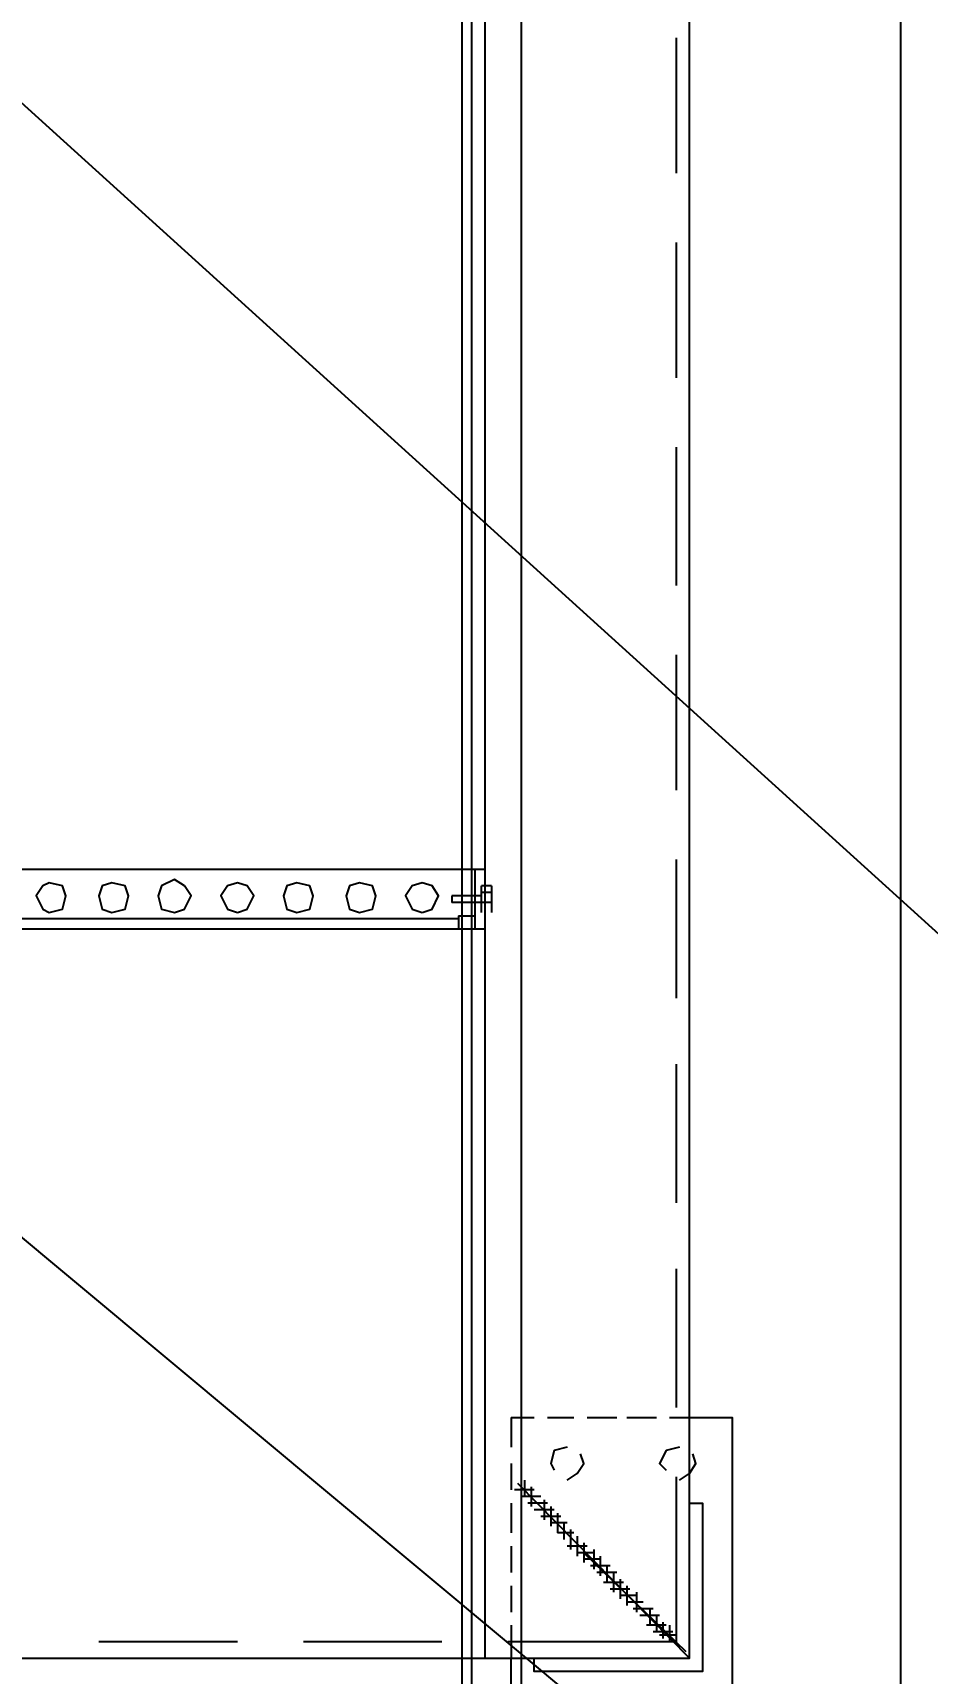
# Model space of a CAD drawing. Header units: millimetres. Extents: x 0 to 257, y -23 to 320.
# Drawn here: x 66.632 to 67.04, y -12.464 to -11.716 of the extents above; entities that cross this region are included whole.
import ezdxf
from ezdxf import colors
from ezdxf.entities.mleader import LeaderData, LeaderLine
from ezdxf.math import Vec2, Vec3

# ---------------------------------------------------------------- set-up
doc = ezdxf.new("R2010")
doc.units = ezdxf.units.MM
doc.header["$LTSCALE"] = 0.1
doc.layers.add('9', color=96, linetype='Continuous')
doc.layers.add('AT&T_PROYECTO F.O', color=5, linetype='Continuous')
doc.styles.add('TEXTOS', font='romans.shx')

# ---------------------------------------------------------------- blocks, each defined once
blk = doc.blocks.new('A$Ca43bcb66')
at = {"linetype": 'Continuous'}
for p, q in [((0.17751, 3.00865), (0.17751, 2.90485)), ((0.19105, 2.56487), (0.19105, 2.55284)), ((0.18654, 2.56036), (0.20459, 2.56036)), ((0.18654, 2.55585), (0.19105, 2.55585)), ((0.18654, 2.55284), (0.19105, 2.55284)), ((0.18954, 2.54532), (0.5566, 2.54532))]:
    blk.add_line(p, q, dxfattribs=at)
blk.add_lwpolyline([(0, 4.5), (1.5, 4.5), (1.5, 0), (0, 0), (0, 4.5)])
for points in [[(0.173, 0.00301), (0.173, 3.84656)], [(0.19556, 0.00301), (0.19556, 3.84656)], [(0.20008, 0.00301), (0.20008, 3.84656)], [(0.09628, 2.79504), (0.07672, 2.79504), (0.07672, 3.11847)], [(0.16698, 2.90485), (0.09628, 2.90485), (0.09628, 2.83415), (0.09026, 2.83415), (0.09026, 2.91087), (0.16698, 2.91087), (0.16698, 2.90485)], [(0.09628, 2.90485), (0.1745, 2.82512)], [(0.94923, 2.90485), (0.09628, 2.90485), (0.09628, 2.0519), (0.94923, 2.0519), (0.94923, 2.90485)], [(0.09778, 2.90184), (0.14442, 2.85671)], [(0.17751, 2.88981), (0.17751, 2.90485)], [(0.18954, 2.0519), (0.18954, 2.90485)], [(0.10229, 2.82211), (0.10229, 2.89733), (0.17901, 2.89733)], [(0.10229, 2.89432), (0.10982, 2.89432)], [(0.1053, 2.88981), (0.1053, 2.89733)], [(0.10831, 2.8883), (0.10831, 2.89583)], [(0.2091, 2.89733), (0.27228, 2.89733)], [(0.30237, 2.89733), (0.36555, 2.89733)], [(0.1038, 2.89282), (0.11282, 2.89282)], [(0.10681, 2.88981), (0.11583, 2.88981)], [(0.11132, 2.8853), (0.11132, 2.89282)], [(0.11433, 2.88229), (0.11433, 2.88981)], [(0.10982, 2.8853), (0.11884, 2.8853)], [(0.11282, 2.88229), (0.12185, 2.88229)], [(0.11734, 2.87928), (0.12486, 2.87928)], [(0.12035, 2.87476), (0.12035, 2.88379)], [(0.12486, 2.87176), (0.12486, 2.88078)], [(0.17751, 2.87176), (0.17751, 2.88379)], [(0.12035, 2.87627), (0.12787, 2.87627)], [(0.12335, 2.87326), (0.13238, 2.87326)], [(0.12787, 2.86875), (0.12787, 2.87777)], [(0.13088, 2.86574), (0.13088, 2.87476)], [(0.12636, 2.87025), (0.13539, 2.87025)], [(0.12937, 2.86574), (0.1384, 2.86574)], [(0.13388, 2.86273), (0.13388, 2.87025)], [(0.13689, 2.85822), (0.13689, 2.86724)], [(0.1399, 2.85521), (0.1399, 2.86423)], [(0.17751, 2.8537), (0.17751, 2.86574)], [(0.13238, 2.86273), (0.14141, 2.86273)], [(0.13689, 2.85972), (0.14442, 2.85972)], [(0.1399, 2.85671), (0.14742, 2.85671)], [(0.14442, 2.8522), (0.14442, 2.86123)], [(0.14742, 2.84919), (0.14742, 2.85822)], [(0.14291, 2.8537), (0.15194, 2.8537)], [(0.15043, 2.84618), (0.15043, 2.85521)], [(0.15344, 2.84317), (0.15344, 2.8507)], [(0.14893, 2.84769), (0.15645, 2.84769)], [(0.15194, 2.84317), (0.15946, 2.84317)], [(0.15645, 2.83866), (0.15645, 2.84769)], [(0.15946, 2.83565), (0.15946, 2.84468)], [(0.16247, 2.83264), (0.16247, 2.84167)], [(0.17751, 2.83415), (0.17751, 2.84769)], [(0.15495, 2.84017), (0.16397, 2.84017)], [(0.15795, 2.83716), (0.16698, 2.83716)], [(0.16096, 2.83415), (0.16999, 2.83415)], [(0.16848, 2.82663), (0.16848, 2.83565)], [(0.16397, 2.83114), (0.173, 2.83114)], [(0.16698, 2.82813), (0.17601, 2.82813)], [(0.17149, 2.82362), (0.17149, 2.83114)], [(0.17751, 2.8161), (0.17751, 2.82813)], [(0.10079, 2.82362), (0.09628, 2.82061), (0.09327, 2.8161), (0.09477, 2.81158)], [(0.10079, 2.80857), (0.10681, 2.81008), (0.10982, 2.8161), (0.10681, 2.8191)], [(0.15194, 2.82362), (0.14742, 2.82061), (0.14442, 2.8161), (0.14592, 2.81158)], [(0.15194, 2.80857), (0.15795, 2.81008), (0.15946, 2.8161), (0.15795, 2.8191)], [(0.17751, 2.79504), (0.17751, 2.80857)], [(0.1053, 2.79504), (0.09628, 2.79504)], [(0.10229, 2.72734), (0.10229, 2.79052)], [(0.12486, 2.79504), (0.11132, 2.79504)], [(0.14291, 2.79504), (0.12937, 2.79504)], [(0.16096, 2.79504), (0.14893, 2.79504)], [(0.17751, 2.79504), (0.16698, 2.79504)], [(0.10229, 2.63407), (0.10229, 2.69725)], [(0.10229, 2.5408), (0.10229, 2.60399)], [(0.5566, 2.5724), (0.18954, 2.5724)], [(0.19406, 2.54532), (0.19406, 2.5724)], [(0.20158, 2.56638), (0.20158, 2.5724)], [(0.18654, 2.55284), (0.18654, 2.56487)], [(0.20158, 2.56638), (0.19406, 2.56638)], [(0.20158, 2.56788), (0.54457, 2.56788)], [(0.21813, 2.56487), (0.21361, 2.56337), (0.21061, 2.55735), (0.21361, 2.55284), (0.21813, 2.55134), (0.22264, 2.55284), (0.22565, 2.55735), (0.22264, 2.56337), (0.21813, 2.56487)], [(0.24671, 2.56487), (0.24069, 2.56337), (0.23919, 2.55735), (0.24069, 2.55284), (0.24671, 2.55134), (0.25122, 2.55284), (0.25273, 2.55735), (0.25122, 2.56337), (0.24671, 2.56487)], [(0.27529, 2.56487), (0.26927, 2.56337), (0.26777, 2.55735), (0.26927, 2.55284), (0.27529, 2.55134), (0.2798, 2.55284), (0.28131, 2.55735), (0.2798, 2.56337), (0.27529, 2.56487)], [(0.30237, 2.56487), (0.29786, 2.56337), (0.29485, 2.55735), (0.29786, 2.55284), (0.30237, 2.55134), (0.30688, 2.55284), (0.30989, 2.55735), (0.30688, 2.56337), (0.30237, 2.56487)], [(0.33095, 2.56487), (0.32644, 2.56337), (0.32343, 2.55735), (0.32644, 2.55284), (0.33095, 2.54983), (0.33697, 2.55284), (0.33847, 2.55735), (0.33697, 2.56337), (0.33095, 2.56487)], [(0.35953, 2.56487), (0.35352, 2.56337), (0.35201, 2.55735), (0.35352, 2.55284), (0.35953, 2.55134), (0.36405, 2.55284), (0.36555, 2.55735), (0.36405, 2.56337), (0.35953, 2.56487)], [(0.38812, 2.56487), (0.3821, 2.56337), (0.38059, 2.55735), (0.3821, 2.55284), (0.38812, 2.55134), (0.39112, 2.55284), (0.39413, 2.55735), (0.39112, 2.56337), (0.38812, 2.56487)], [(0.19105, 2.55735), (0.20459, 2.55735)], [(0.20459, 2.55735), (0.20459, 2.56036)], [(0.10229, 2.44754), (0.10229, 2.50921)], [(0.10229, 2.35276), (0.10229, 2.41595)], [(0.10229, 2.2595), (0.10229, 2.32117)], [(0.10229, 2.16623), (0.10229, 2.22791)]]:
    blk.add_lwpolyline(points, dxfattribs=at)

msp = doc.modelspace()

# ---------------------------------------------------------------- block references
at = {"layer": 'AT&T_PROYECTO F.O', "rotation": 180}
msp.add_blockref('A$Ca43bcb66', (67.02746, -9.55234), dxfattribs=at)

# ---------------------------------------------------------------- next in the draw order: leaders
at = {"ltscale": 0.1}
ml = msp.add_multileader_mtext('Standard', dxfattribs=at)
ml.set_content('TUBO SUBTERRANEO \\PDE PVC DE %%C1"\\PPARA CONTROLADOR\\P DE LUCES ATC', color=256, style='TEXTOS')
ml.set_leader_properties()
ml.build(insert=Vec2(0, 0))
ml.multileader.update_dxf_attribs({"dogleg_length": 0.2, "arrow_head_size": 0.1})
ctx = ml.context
ctx.base_point, ctx.char_height, ctx.arrow_head_size, ctx.landing_gap_size, ctx.plane_origin = Vec3(62.70612, -9.88033), 0.1, 0.1, 0.05, Vec3(68.27882, -12.71161)
ctx.text_align_type = 2
notes = []
notes.append((ctx, [(0, (1, 1, 0), (64.56441, -9.88033), (-1, 0), 0.23924, [(0, [(68.67966, -13.60797)], 0, [])])]))
ctx.mtext.insert, ctx.mtext.width, ctx.mtext.alignment, ctx.mtext.line_spacing_factor, ctx.mtext.flow_direction = Vec3(64.27517, -9.83033), 3.1974349, 3, 0.9, 5
ctx.mtext.has_bg_fill, ctx.mtext.bg_color, ctx.mtext.bg_scale_factor, ctx.mtext.bg_transparency, ctx.mtext.use_window_bg_color = 1, -1073741824, 1.5, 0, 1
for ctx, leaders in notes:
    for number, flags, end, landing, length, lines in leaders:
        leader = LeaderData()
        leader.index, (leader.has_last_leader_line, leader.has_dogleg_vector, leader.attachment_direction) = number, flags
        leader.last_leader_point, leader.dogleg_vector, leader.dogleg_length = Vec3(end), Vec3(landing), length
        for number, points, colour, breaks in lines:
            line = LeaderLine()
            line.index, line.vertices, line.color, line.breaks = number, Vec3.list(points), colors.encode_raw_color(colour), breaks
            leader.lines.append(line)
        ctx.leaders.append(leader)

# ---------------------------------------------------------------- next in the draw order: leaders
at = {"layer": '9'}
ml = msp.add_multileader_mtext('Standard', dxfattribs=at)
ml.set_content('\\A1;TUBO SUBTERRÁNEO DE PVC PESADO DE 2 1/2" PARA INSTALACIÓN F.O. GUIADAS CON CABLE GALVANIZADO ', color=256, style='TEXTOS')
ml.set_leader_properties()
ml.build(insert=Vec2(0, 0))
ml.multileader.update_dxf_attribs({"dogleg_length": 0.2, "arrow_head_size": 0.1})
ctx = ml.context
ctx.base_point, ctx.char_height, ctx.arrow_head_size, ctx.landing_gap_size, ctx.plane_origin = Vec3(62.02993, -10.54841), 0.1, 0.1, 0.05, Vec3(66.5511, -12.89729)
ctx.text_align_type = 2
notes = []
notes.append((ctx, [(1, (1, 1, 0), (64.56441, -10.54841), (-1, 0), 0.23924, [(3, [(69.10986, -14.33286)], 0, [])])]))
ctx.mtext.insert, ctx.mtext.width, ctx.mtext.alignment, ctx.mtext.line_spacing_factor, ctx.mtext.flow_direction = Vec3(64.27517, -10.49841), 2.2057619, 3, 0.9, 5
ml = msp.add_multileader_mtext('Standard', dxfattribs=at)
ml.set_content('REGISTRO DE FIBRA ÓPTICA ATC 60X40X70CM \\P(MEDIDA INTERIOR)', color=256, style='TEXTOS')
ml.set_leader_properties()
ml.build(insert=Vec2(0, 0))
ml.multileader.update_dxf_attribs({"dogleg_length": 0.1, "arrow_head_size": 0.1})
ctx = ml.context
ctx.base_point, ctx.char_height, ctx.arrow_head_size, ctx.landing_gap_size, ctx.plane_origin = Vec3(61.91067, -11.29615), 0.1, 0.1, 0.05, Vec3(75.64004, -17.80916)
ctx.text_align_type = 2
notes.append((ctx, [(1, (1, 1, 0), (64.38578, -11.29615), (-1, 0), 0.29416, [(0, [(68.52453, -15.29873)], 0, [])])]))
ctx.mtext.insert, ctx.mtext.width, ctx.mtext.defined_height, ctx.mtext.alignment, ctx.mtext.line_spacing_factor, ctx.mtext.flow_direction = Vec3(64.04162, -11.22948), 2.3016544, 0.53705, 3, 0.9, 5
for ctx, leaders in notes:
    for number, flags, end, landing, length, lines in leaders:
        leader = LeaderData()
        leader.index, (leader.has_last_leader_line, leader.has_dogleg_vector, leader.attachment_direction) = number, flags
        leader.last_leader_point, leader.dogleg_vector, leader.dogleg_length = Vec3(end), Vec3(landing), length
        for number, points, colour, breaks in lines:
            line = LeaderLine()
            line.index, line.vertices, line.color, line.breaks = number, Vec3.list(points), colors.encode_raw_color(colour), breaks
            leader.lines.append(line)
        ctx.leaders.append(leader)

doc.saveas('drawing.dxf')
